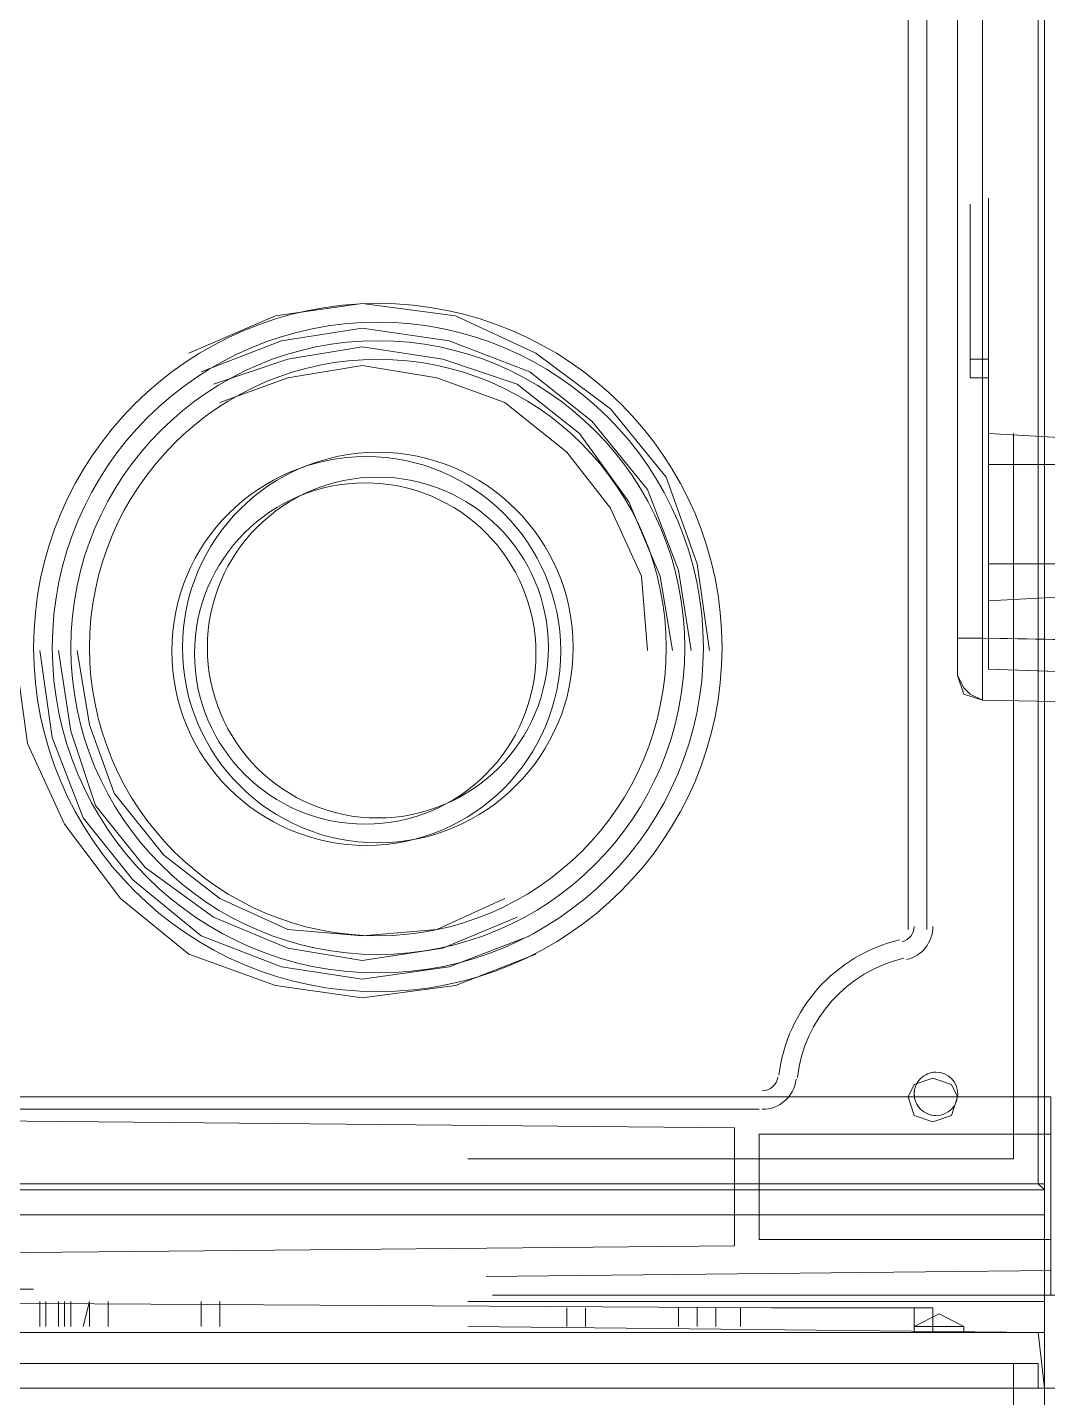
# Model space of a CAD drawing. Header units: millimetres. Extents: x -305 to 1353, y -289 to 1176.
# Drawn here: x 282.31 to 291.55, y 1087.5 to 1099.91 of the extents above; entities that cross this region are included whole.
import ezdxf

# ---------------------------------------------------------------- set-up
doc = ezdxf.new("R2010")
doc.units = ezdxf.units.MM
doc.header["$MEASUREMENT"] = 0
doc.layers.add('PDF_0', color=7, linetype='Continuous')

msp = doc.modelspace()

# ---------------------------------------------------------------- linework, layer by layer
at = {"layer": 'PDF_0', "lineweight": 18}
for points in [[(293.659, 1140.426), (293.659, 1087.638), (293.659, 1087.582), (291.525, 1087.582), (291.525, 1087.638), (291.525, 1089.154), (276.924, 1089.154), (276.924, 1087.694), (276.924, 1087.582), (276.362, 1087.582), (276.362, 1087.694), (276.362, 1093.141)], [(291.468, 1089.435), (291.468, 1106.731)], [(291.525, 1089.379), (291.468, 1089.435), (276.98, 1089.435)], [(276.924, 1088.087), (291.468, 1088.087), (291.525, 1088.087)], [(291.188, 1087.582), (291.525, 1087.582), (276.924, 1087.582), (276.98, 1087.582), (277.036, 1087.806), (277.204, 1087.806), (277.261, 1086.346)], [(277.654, 1086.346), (277.654, 1087.806), (291.131, 1087.806), (291.468, 1087.806), (291.468, 1087.582)], [(276.362, 1040.297), (276.362, 1034.85), (276.362, 1034.738), (276.924, 1034.738), (276.924, 1034.85), (276.924, 1036.254), (291.525, 1036.254), (291.525, 1034.794), (291.525, 1034.738), (293.659, 1034.738), (293.659, 1034.794), (293.659, 1087.526), (293.659, 1087.582), (291.525, 1087.582), (291.525, 1087.526), (291.525, 1086.009), (276.924, 1086.009), (276.924, 1087.526), (276.924, 1087.582), (276.362, 1087.582), (276.362, 1087.526), (276.362, 1082.078)]]:
    msp.add_lwpolyline(points, dxfattribs=at)
for points in [[(276.924, 1089.379), (291.525, 1089.379), (291.525, 1106.731), (283.045, 1106.731), (283.045, 1112.459), (276.924, 1112.459)], [(290.289, 1091.737), (290.289, 1106.731)], [(290.458, 1091.737), (290.458, 1106.731)], [(279.226, 1090.221), (288.941, 1090.221)], [(279.226, 1090.109), (288.941, 1090.109)]]:
    msp.add_lwpolyline(points, close=True, dxfattribs=at)
at = {"layer": 'PDF_0', "lineweight": 0}
for points in [[(293.995, 1094.321), (294.669, 1094.321), (293.995, 1094.321), (290.963, 1094.377), (290.963, 1093.984), (290.963, 1093.871), (290.963, 1093.815), (294.052, 1093.759), (294.052, 1093.815), (294.052, 1093.871), (294.052, 1093.927), (293.995, 1093.984), (293.995, 1094.096), (293.995, 1094.208), (293.995, 1094.321), (294.108, 1104.26)], [(290.738, 1104.204), (290.738, 1094.377), (290.794, 1094.377), (290.963, 1094.377), (290.963, 1104.204)], [(291.019, 1094.096), (294.276, 1093.984), (291.019, 1094.096), (294.332, 1093.984), (291.019, 1094.096), (291.019, 1094.377), (291.019, 1096.735), (290.851, 1096.735), (290.851, 1098.308)], [(291.019, 1098.364), (291.019, 1096.735)], [(291.019, 1096.904), (290.851, 1096.904)], [(291.244, 1096.118), (291.244, 1089.66), (286.302, 1089.66), (291.244, 1089.66), (291.244, 1096.23)], [(292.03, 1096.174), (291.019, 1096.23), (291.019, 1094.714), (292.03, 1094.77)], [(286.302, 1089.435), (291.468, 1089.435), (291.468, 1096.005), (291.468, 1089.435), (291.525, 1089.435)], [(294.669, 1093.254), (294.613, 1093.366), (294.669, 1093.254), (294.613, 1093.254), (294.613, 1093.366), (294.613, 1093.197), (294.669, 1093.141), (294.669, 1093.254), (294.669, 1093.422), (294.669, 1093.647), (294.613, 1093.759), (294.052, 1093.759), (290.963, 1093.815), (290.794, 1093.871), (290.738, 1094.04), (290.794, 1093.927), (290.738, 1094.04), (290.738, 1094.377), (290.794, 1094.377), (290.963, 1094.377), (290.963, 1094.04), (290.963, 1093.871), (290.963, 1093.815), (290.851, 1093.871)], [(290.963, 1094.377), (290.794, 1094.377), (290.738, 1094.377)], [(291.019, 1094.377), (291.019, 1094.377)], [(291.019, 1094.377), (291.019, 1094.377)], [(287.93, 1094.264), (287.93, 1094.264)], [(287.93, 1094.264), (287.93, 1094.264)], [(288.155, 1094.264), (288.155, 1094.264)], [(288.324, 1094.264), (288.324, 1094.264)], [(288.324, 1094.264), (288.324, 1094.264)], [(288.492, 1094.264), (288.492, 1094.264)], [(288.492, 1094.264), (288.492, 1094.264)], [(290.794, 1093.927), (290.851, 1093.871), (290.963, 1093.815)], [(290.963, 1093.815), (290.963, 1093.815)], [(290.963, 1093.815), (290.963, 1093.815)], [(285.347, 1092.692), (285.347, 1092.692)], [(285.347, 1092.467), (285.347, 1092.467)], [(285.347, 1091.681), (285.347, 1091.681)], [(285.347, 1091.457), (285.347, 1091.457)], [(285.347, 1091.288), (285.347, 1091.288)], [(285.347, 1091.12), (285.347, 1091.12)], [(290.514, 1089.996), (290.682, 1090.053), (290.738, 1090.221), (290.682, 1090.333), (290.514, 1090.39)], [(290.514, 1090.39), (290.514, 1090.39)], [(290.514, 1090.39), (290.514, 1090.39)], [(286.47, 1090.221), (291.581, 1090.221), (291.581, 1088.649), (286.47, 1088.593)], [(276.868, 1090.053), (288.717, 1089.94), (288.717, 1088.873), (276.868, 1088.761)], [(290.514, 1089.996), (290.514, 1089.996)], [(290.514, 1089.996), (290.514, 1089.996)], [(291.581, 1089.884), (288.941, 1089.884), (288.941, 1088.929), (291.581, 1088.929)], [(291.244, 1089.66), (291.244, 1089.66)], [(277.991, 1089.435), (276.98, 1089.491), (276.98, 1088.649), (277.036, 1088.536), (277.148, 1088.48), (282.371, 1088.48)], [(286.302, 1089.154), (291.525, 1089.154), (291.525, 1089.379), (290.064, 1089.379), (291.525, 1089.379), (279.338, 1089.379), (276.924, 1089.379), (276.924, 1089.154), (282.146, 1089.154)], [(291.468, 1089.435), (291.468, 1089.435)], [(291.525, 1089.379), (291.525, 1089.379)], [(291.525, 1089.379), (291.525, 1089.379)], [(291.525, 1089.154), (291.525, 1089.154)], [(291.581, 1088.649), (291.581, 1088.424), (291.131, 1088.424)], [(277.935, 1088.143), (277.991, 1088.368), (278.159, 1088.368), (279.058, 1088.368), (279.338, 1088.368), (289.054, 1088.312), (289.334, 1088.312), (290.289, 1088.312), (290.514, 1088.312), (290.514, 1088.087)], [(282.427, 1088.143), (282.427, 1088.368)], [(282.483, 1088.368), (282.483, 1088.143)], [(282.596, 1088.143), (282.596, 1088.368)], [(282.652, 1088.368), (282.652, 1088.143)], [(282.708, 1088.143), (282.708, 1088.368)], [(282.876, 1088.143), (282.876, 1088.368), (282.82, 1088.143)], [(283.045, 1088.368), (283.045, 1088.143)], [(283.887, 1088.368), (283.887, 1088.143)], [(284.056, 1088.368), (284.056, 1088.143)], [(286.302, 1088.368), (291.525, 1088.368)], [(286.527, 1088.424), (291.805, 1088.424), (292.311, 1088.424)], [(287.2, 1088.143), (287.2, 1088.312)], [(287.369, 1088.143), (287.369, 1088.312)], [(288.211, 1088.143), (288.211, 1088.312)], [(288.38, 1088.143), (288.38, 1088.312)], [(288.548, 1088.143), (288.548, 1088.312)], [(288.773, 1088.143), (288.773, 1088.312)], [(290.794, 1088.087), (290.794, 1088.143), (290.345, 1088.143), (290.345, 1088.312)], [(290.794, 1088.143), (290.57, 1088.256), (290.345, 1088.143), (290.345, 1088.087)], [(286.246, 1088.087), (291.356, 1088.087)], [(286.302, 1088.143), (291.468, 1088.087), (291.525, 1087.582)], [(291.525, 1088.087), (291.468, 1088.087)], [(291.244, 1087.806), (291.244, 1086.402)]]:
    msp.add_lwpolyline(points, dxfattribs=at)
for points in [[(283.775, 1096.96), (284.561, 1097.297), (285.347, 1097.409), (286.19, 1097.297), (286.92, 1096.96), (287.594, 1096.455), (288.099, 1095.837), (288.38, 1095.051), (288.492, 1094.264), (288.38, 1095.051), (288.099, 1095.837), (287.594, 1096.455), (286.92, 1096.96), (286.19, 1097.297), (285.347, 1097.409), (284.561, 1097.297)], [(283.887, 1096.791), (284.617, 1097.072), (285.347, 1097.185), (286.133, 1097.072), (286.863, 1096.791), (287.425, 1096.342), (287.93, 1095.724), (288.211, 1094.994), (288.324, 1094.264), (288.211, 1094.994), (287.93, 1095.724), (287.425, 1096.342), (286.863, 1096.791), (286.133, 1097.072), (285.347, 1097.185), (284.617, 1097.072)], [(283.999, 1096.679), (284.673, 1096.904), (285.347, 1097.016), (286.077, 1096.904), (286.751, 1096.679), (287.313, 1096.23), (287.762, 1095.612), (288.043, 1094.938), (288.155, 1094.264), (288.043, 1094.938), (287.762, 1095.612), (287.313, 1096.23), (286.751, 1096.679), (286.077, 1096.904), (285.347, 1097.016), (284.673, 1096.904)], [(284.056, 1096.511), (284.673, 1096.735), (285.347, 1096.848), (286.021, 1096.735), (286.639, 1096.511), (287.2, 1096.061), (287.594, 1095.556), (287.874, 1094.938), (287.93, 1094.264), (287.874, 1094.938), (287.594, 1095.556), (287.2, 1096.061), (286.639, 1096.511), (286.021, 1096.735), (285.347, 1096.848), (284.673, 1096.735)], [(292.03, 1095.051), (291.019, 1095.051), (291.019, 1095.949), (292.03, 1095.949)], [(294.276, 1094.321), (291.019, 1094.377)], [(286.92, 1091.513), (286.19, 1091.232), (285.347, 1091.12), (284.561, 1091.232), (283.775, 1091.513), (283.157, 1092.018), (282.652, 1092.692), (282.315, 1093.422), (282.202, 1094.264), (282.315, 1093.422), (282.652, 1092.692), (283.157, 1092.018), (283.775, 1091.513), (284.561, 1091.232), (285.347, 1091.12), (286.19, 1091.232)], [(286.863, 1091.681), (286.133, 1091.4), (285.347, 1091.288), (284.617, 1091.4), (283.887, 1091.681), (283.269, 1092.187), (282.82, 1092.748), (282.539, 1093.478), (282.427, 1094.264), (282.539, 1093.478), (282.82, 1092.748), (283.269, 1092.187), (283.887, 1091.681), (284.617, 1091.4), (285.347, 1091.288), (286.133, 1091.4)], [(286.751, 1091.85), (286.077, 1091.569), (285.347, 1091.457), (284.673, 1091.569), (283.999, 1091.85), (283.382, 1092.299), (282.932, 1092.86), (282.708, 1093.534), (282.596, 1094.264), (282.708, 1093.534), (282.932, 1092.86), (283.382, 1092.299), (283.999, 1091.85), (284.673, 1091.569), (285.347, 1091.457), (286.077, 1091.569)], [(286.639, 1092.018), (286.021, 1091.737), (285.347, 1091.681), (284.673, 1091.737), (284.056, 1092.018), (283.55, 1092.411), (283.101, 1092.973), (282.876, 1093.591), (282.764, 1094.264), (282.876, 1093.591), (283.101, 1092.973), (283.55, 1092.411), (284.056, 1092.018), (284.673, 1091.737), (285.347, 1091.681), (286.021, 1091.737)], [(290.738, 1090.221), (290.682, 1090.333), (290.514, 1090.39), (290.345, 1090.333), (290.289, 1090.221), (290.345, 1090.053), (290.514, 1089.996), (290.682, 1090.053)], [(290.738, 1090.221), (290.682, 1090.333), (290.514, 1090.39), (290.345, 1090.333), (290.289, 1090.221), (290.345, 1090.053), (290.514, 1089.996), (290.682, 1090.053)], [(291.468, 1089.435), (291.525, 1089.435)]]:
    msp.add_lwpolyline(points, close=True, dxfattribs=at)
at = {"layer": 'PDF_0', "lineweight": 18}
for points in [[(290.237, 1091.629, 0.347717), (290.345, 1091.765, -0.347717)], [(290.276, 1091.465, 0.347655), (290.514, 1091.765, -0.347655)], [(290.212, 1091.643, 0.314797), (289.12, 1090.418, -0.314797)], [(290.251, 1091.479, 0.314842), (289.287, 1090.398, -0.314842)], [(288.969, 1090.277, 0.380047), (289.109, 1090.401, -0.380047)], [(288.969, 1090.109, 0.379946), (289.276, 1090.381, -0.379946)]]:
    msp.add_lwpolyline(points, format="xyb", close=True, dxfattribs=at)
msp.add_lwpolyline([(290.542, 1090.446, 0.414214), (290.345, 1090.249, 0.414214), (290.542, 1090.053)], format="xyb", dxfattribs=at)
for centre, radius in [((285.488, 1094.292), 3.117), ((285.488, 1094.292), 3.117), ((285.488, 1094.292), 2.948), ((285.488, 1094.292), 2.948), ((285.488, 1094.292), 2.78), ((285.488, 1094.292), 2.78), ((285.488, 1094.292), 2.611), ((285.488, 1094.292), 2.611), ((285.488, 1094.292), 1.769), ((285.488, 1094.292), 1.769), ((285.488, 1094.292), 1.544), ((285.488, 1094.292), 1.544), ((290.542, 1090.249), 0.197)]:
    msp.add_circle(centre, radius, dxfattribs=at)
at = {"layer": 'PDF_0', "lineweight": 0}
for centre, radius in [((285.383, 1094.261), 1.761), ((285.383, 1094.261), 1.761), ((285.374, 1094.238), 1.546), ((285.374, 1094.238), 1.546)]:
    msp.add_circle(centre, radius, dxfattribs=at)

doc.saveas('drawing.dxf')
